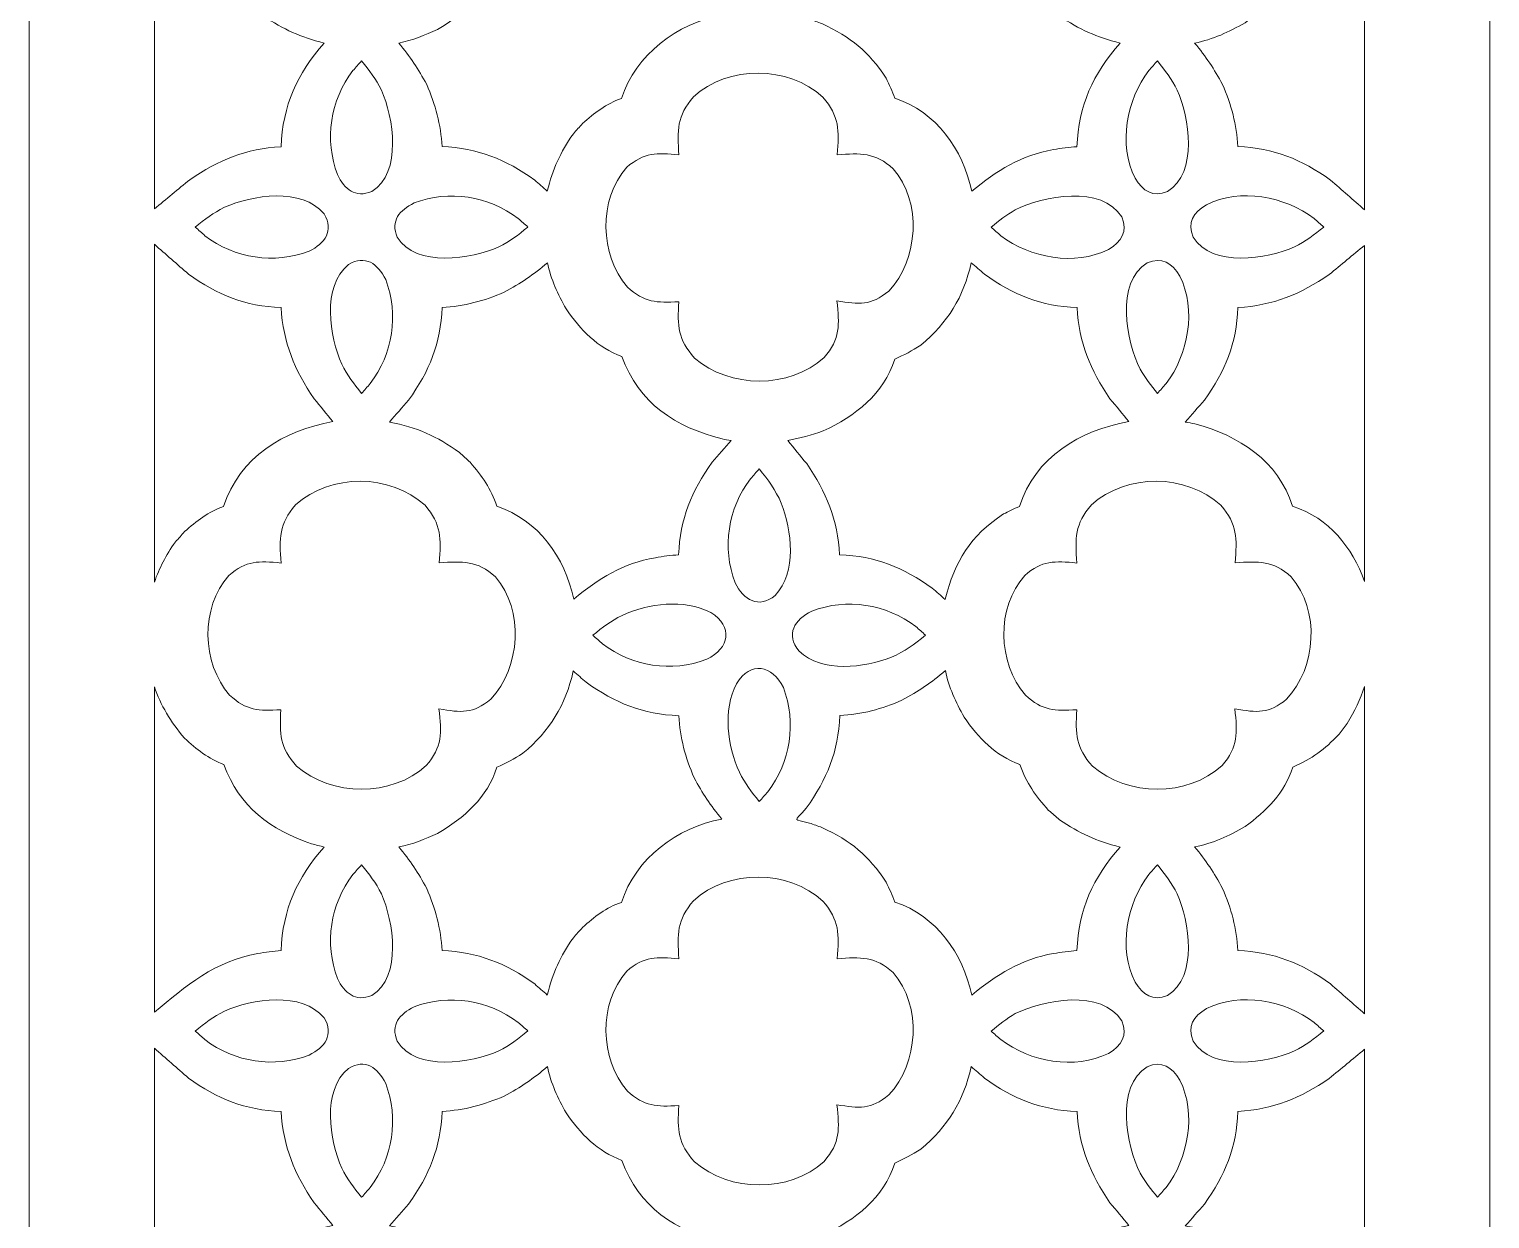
# Model space of a CAD drawing. Header units: centimetres. Extents: x -8.6 to 3.5, y -13.8 to 14.2.
# Drawn here: x -1.373 to 3.527, y -10.586 to -6.593 of the extents above; entities that cross this region are included whole.
import ezdxf

# ---------------------------------------------------------------- set-up
doc = ezdxf.new("R2010")
doc.units = ezdxf.units.CM
doc.header["$MEASUREMENT"] = 0
doc.layers.add('layer 1', color=7, linetype='Continuous')

msp = doc.modelspace()

# ---------------------------------------------------------------- linework, layer by layer
at = {"layer": 'layer 1', "color": 242, "lineweight": 9}
for points, knots in [([(-1.37264, 14.17327), (0.26061, 14.17327), (1.89387, 14.17327), (3.52711, 14.17327), (3.52711, 14.17327), (3.52711, 4.8404), (3.52711, -4.49248), (3.52711, -13.82534), (3.52711, -13.82534), (1.89387, -13.82534), (0.26061, -13.82534), (-1.37264, -13.82534), (-1.37264, -13.82534), (-1.37264, -4.49248), (-1.37264, 4.8404), (-1.37264, 14.17327)], [0, 0, 0, 0, 0.2, 0.2, 0.2, 0.2, 0.4, 0.4, 0.4, 0.4, 0.6, 0.6, 0.6, 0.6, 1, 1, 1, 1]), ([(0.36528, -7.1368), (0.35118, -7.12447), (0.3371, -7.11213), (0.32301, -7.09979), (0.32301, -7.09979), (0.22578, -7.02994), (0.13286, -6.99237), (0.01215, -6.98743), (0.01215, -6.98743), (0.00826, -6.91446), (-0.01011, -6.84582), (-0.0393, -6.779), (-0.0393, -6.779), (-0.06721, -6.7266), (-0.09512, -6.68554), (-0.13286, -6.63978), (-0.13286, -6.63978), (-0.08747, -6.63131), (-0.04498, -6.61331), (-0.00325, -6.59425), (-0.00325, -6.59425), (0.08538, -6.54318), (0.16486, -6.4736), (0.19613, -6.37235), (0.19613, -6.37235), (0.22783, -6.35811), (0.2538, -6.34414), (0.2832, -6.32555), (0.2832, -6.32555), (0.37438, -6.24957), (0.42625, -6.16506), (0.45247, -6.04919), (0.45247, -6.04919), (0.46684, -6.06178), (0.48122, -6.07437), (0.49559, -6.08696), (0.49559, -6.08696), (0.59276, -6.15676), (0.68579, -6.19444), (0.80647, -6.19933), (0.80647, -6.19933), (0.81041, -6.27263), (0.82863, -6.34075), (0.85792, -6.40774), (0.85792, -6.40774), (0.88563, -6.45981), (0.91332, -6.50073), (0.95083, -6.5462), (0.95083, -6.5462), (0.8009, -6.5734), (0.66161, -6.67909), (0.61402, -6.82609), (0.61402, -6.82609), (0.56412, -6.84209), (0.52218, -6.87589), (0.48353, -6.90994), (0.48353, -6.90994), (0.47328, -6.92148), (0.46303, -6.93302), (0.4528, -6.94454), (0.4528, -6.94454), (0.40829, -7.0078), (0.38419, -7.06193), (0.36528, -7.1368)], [0, 0, 0, 0, 0.0588235, 0.0588235, 0.0588235, 0.0588235, 0.1176471, 0.1176471, 0.1176471, 0.1176471, 0.1764706, 0.1764706, 0.1764706, 0.1764706, 0.2352941, 0.2352941, 0.2352941, 0.2352941, 0.2941176, 0.2941176, 0.2941176, 0.2941176, 0.3529412, 0.3529412, 0.3529412, 0.3529412, 0.4117647, 0.4117647, 0.4117647, 0.4117647, 0.4705882, 0.4705882, 0.4705882, 0.4705882, 0.5294118, 0.5294118, 0.5294118, 0.5294118, 0.5882353, 0.5882353, 0.5882353, 0.5882353, 0.6470588, 0.6470588, 0.6470588, 0.6470588, 0.7058824, 0.7058824, 0.7058824, 0.7058824, 0.7647059, 0.7647059, 0.7647059, 0.7647059, 0.8235294, 0.8235294, 0.8235294, 0.8235294, 0.8823529, 0.8823529, 0.8823529, 0.8823529, 1, 1, 1, 1]), ([(2.28661, -6.64008), (2.20788, -6.6201), (2.15036, -6.59476), (2.08353, -6.54845), (2.08353, -6.54845), (2.07143, -6.53794), (2.05933, -6.52743), (2.04723, -6.51692), (2.04723, -6.51692), (2.00314, -6.46842), (1.97259, -6.42555), (1.95058, -6.3633), (1.95058, -6.3633), (1.86877, -6.33346), (1.81156, -6.27365), (1.76333, -6.20379), (1.76333, -6.20379), (1.73636, -6.15518), (1.71137, -6.10319), (1.70131, -6.04799), (1.70131, -6.04799), (1.65279, -6.08802), (1.6105, -6.11786), (1.55495, -6.14743), (1.55495, -6.14743), (1.48794, -6.17671), (1.41984, -6.19494), (1.34652, -6.1989), (1.34652, -6.1989), (1.34163, -6.31959), (1.30396, -6.41257), (1.23415, -6.50976), (1.23415, -6.50976), (1.191, -6.55902), (1.18847, -6.54435), (1.24503, -6.55966), (1.24503, -6.55966), (1.25895, -6.56468), (1.27286, -6.5697), (1.28677, -6.57472), (1.28677, -6.57472), (1.38411, -6.61976), (1.44245, -6.6676), (1.50171, -6.75762), (1.50171, -6.75762), (1.51257, -6.78022), (1.52317, -6.8011), (1.53084, -6.82496), (1.53084, -6.82496), (1.67126, -6.87078), (1.75908, -6.99724), (1.78934, -7.13692), (1.78934, -7.13692), (1.87235, -7.06848), (1.95565, -7.01614), (2.06375, -6.99747), (2.06375, -6.99747), (2.08927, -6.99305), (2.11571, -6.98926), (2.14193, -6.98786), (2.14193, -6.98786), (2.14753, -6.84952), (2.19636, -6.74315), (2.28661, -6.64008)], [0, 0, 0, 0, 0.0588235, 0.0588235, 0.0588235, 0.0588235, 0.1176471, 0.1176471, 0.1176471, 0.1176471, 0.1764706, 0.1764706, 0.1764706, 0.1764706, 0.2352941, 0.2352941, 0.2352941, 0.2352941, 0.2941176, 0.2941176, 0.2941176, 0.2941176, 0.3529412, 0.3529412, 0.3529412, 0.3529412, 0.4117647, 0.4117647, 0.4117647, 0.4117647, 0.4705882, 0.4705882, 0.4705882, 0.4705882, 0.5294118, 0.5294118, 0.5294118, 0.5294118, 0.5882353, 0.5882353, 0.5882353, 0.5882353, 0.6470588, 0.6470588, 0.6470588, 0.6470588, 0.7058824, 0.7058824, 0.7058824, 0.7058824, 0.7647059, 0.7647059, 0.7647059, 0.7647059, 0.8235294, 0.8235294, 0.8235294, 0.8235294, 0.8823529, 0.8823529, 0.8823529, 0.8823529, 1, 1, 1, 1]), ([(-0.95267, -7.19644), (-0.91305, -7.16378), (-0.87344, -7.13112), (-0.83383, -7.09845), (-0.83383, -7.09845), (-0.73877, -7.03306), (-0.64403, -6.99401), (-0.52791, -6.98786), (-0.52791, -6.98786), (-0.5223, -6.84951), (-0.47346, -6.74316), (-0.38323, -6.64008), (-0.38323, -6.64008), (-0.46194, -6.6201), (-0.51945, -6.59477), (-0.5863, -6.54845), (-0.5863, -6.54845), (-0.59841, -6.53794), (-0.6105, -6.52743), (-0.62261, -6.51692), (-0.62261, -6.51692), (-0.66668, -6.46841), (-0.69722, -6.42556), (-0.71926, -6.3633), (-0.71926, -6.3633), (-0.77128, -6.34431), (-0.81155, -6.31163), (-0.85171, -6.27463), (-0.85171, -6.27463), (-0.89866, -6.22007), (-0.93176, -6.16274), (-0.95267, -6.10242), (-0.95267, -6.10242), (-0.95267, -6.46709), (-0.95267, -6.83177), (-0.95267, -7.19644)], [0, 0, 0, 0, 0.1, 0.1, 0.1, 0.1, 0.2, 0.2, 0.2, 0.2, 0.3, 0.3, 0.3, 0.3, 0.4, 0.4, 0.4, 0.4, 0.5, 0.5, 0.5, 0.5, 0.6, 0.6, 0.6, 0.6, 0.7, 0.7, 0.7, 0.7, 0.8, 0.8, 0.8, 0.8, 1, 1, 1, 1]), ([(3.10714, -6.10128), (3.10714, -6.46747), (3.10714, -6.83367), (3.10714, -7.19987), (3.10714, -7.19987), (3.06904, -7.16651), (3.03094, -7.13315), (2.99284, -7.09979), (2.99284, -7.09979), (2.89561, -7.02994), (2.8027, -6.99237), (2.68198, -6.98743), (2.68198, -6.98743), (2.67805, -6.91441), (2.65974, -6.84587), (2.63052, -6.779), (2.63052, -6.779), (2.60261, -6.7266), (2.57471, -6.68554), (2.53698, -6.63978), (2.53698, -6.63978), (2.598, -6.62839), (2.65285, -6.60215), (2.70612, -6.57148), (2.70612, -6.57148), (2.77682, -6.52041), (2.83946, -6.45817), (2.86596, -6.37235), (2.86596, -6.37235), (2.93172, -6.34277), (2.9721, -6.31368), (3.02143, -6.26136), (3.02143, -6.26136), (3.0304, -6.24947), (3.03937, -6.23759), (3.04834, -6.22572), (3.04834, -6.22572), (3.07374, -6.18408), (3.09316, -6.14293), (3.10714, -6.10128)], [0, 0, 0, 0, 0.0909091, 0.0909091, 0.0909091, 0.0909091, 0.1818182, 0.1818182, 0.1818182, 0.1818182, 0.2727273, 0.2727273, 0.2727273, 0.2727273, 0.3636364, 0.3636364, 0.3636364, 0.3636364, 0.4545455, 0.4545455, 0.4545455, 0.4545455, 0.5454545, 0.5454545, 0.5454545, 0.5454545, 0.6363636, 0.6363636, 0.6363636, 0.6363636, 0.7272727, 0.7272727, 0.7272727, 0.7272727, 0.8181818, 0.8181818, 0.8181818, 0.8181818, 1, 1, 1, 1]), ([(-0.25796, -6.69971), (-0.2675, -6.7106), (-0.27701, -6.72147), (-0.28654, -6.73236), (-0.28654, -6.73236), (-0.36284, -6.83186), (-0.38296, -6.96438), (-0.33862, -7.08162), (-0.33862, -7.08162), (-0.31443, -7.13021), (-0.27907, -7.16116), (-0.22356, -7.138), (-0.22356, -7.138), (-0.12055, -7.07505), (-0.15082, -6.88835), (-0.19101, -6.79752), (-0.19101, -6.79752), (-0.21035, -6.75918), (-0.23107, -6.73232), (-0.25796, -6.69971)], [0, 0, 0, 0, 0.1666667, 0.1666667, 0.1666667, 0.1666667, 0.3333333, 0.3333333, 0.3333333, 0.3333333, 0.5, 0.5, 0.5, 0.5, 0.6666667, 0.6666667, 0.6666667, 0.6666667, 1, 1, 1, 1]), ([(2.41186, -6.69971), (2.40234, -6.7106), (2.39281, -6.72147), (2.38328, -6.73236), (2.38328, -6.73236), (2.30849, -6.82997), (2.28076, -6.9803), (2.337, -7.09324), (2.337, -7.09324), (2.36329, -7.1371), (2.39681, -7.15864), (2.44628, -7.138), (2.44628, -7.138), (2.54918, -7.07511), (2.51927, -6.88893), (2.47882, -6.79752), (2.47882, -6.79752), (2.46027, -6.76075), (2.43791, -6.7313), (2.41186, -6.69971)], [0, 0, 0, 0, 0.1666667, 0.1666667, 0.1666667, 0.1666667, 0.3333333, 0.3333333, 0.3333333, 0.3333333, 0.5, 0.5, 0.5, 0.5, 0.6666667, 0.6666667, 0.6666667, 0.6666667, 1, 1, 1, 1]), ([(1.33772, -7.01487), (1.34468, -6.93278), (1.34535, -6.88583), (1.29017, -6.82166), (1.29017, -6.82166), (1.17336, -6.7148), (0.97305, -6.71373), (0.85576, -6.82034), (0.85576, -6.82034), (0.80002, -6.88482), (0.80067, -6.93267), (0.80717, -7.01533), (0.80717, -7.01533), (0.73258, -7.00838), (0.68989, -7.00599), (0.63199, -7.057), (0.63199, -7.057), (0.53558, -7.16552), (0.54095, -7.35042), (0.63444, -7.45903), (0.63444, -7.45903), (0.69103, -7.51117), (0.73162, -7.51211), (0.8066, -7.50797), (0.8066, -7.50797), (0.80186, -7.58944), (0.80312, -7.63521), (0.85941, -7.69714), (0.85941, -7.69714), (0.9773, -7.79949), (1.17759, -7.80134), (1.29401, -7.69555), (1.29401, -7.69555), (1.34881, -7.6319), (1.34564, -7.58603), (1.33686, -7.50498), (1.33686, -7.50498), (1.41168, -7.51728), (1.45076, -7.52227), (1.51068, -7.47234), (1.51068, -7.47234), (1.61099, -7.36588), (1.62291, -7.1739), (1.52602, -7.06167), (1.52602, -7.06167), (1.4651, -7.00698), (1.41688, -7.00896), (1.33772, -7.01487)], [0, 0, 0, 0, 0.0769231, 0.0769231, 0.0769231, 0.0769231, 0.1538462, 0.1538462, 0.1538462, 0.1538462, 0.2307692, 0.2307692, 0.2307692, 0.2307692, 0.3076923, 0.3076923, 0.3076923, 0.3076923, 0.3846154, 0.3846154, 0.3846154, 0.3846154, 0.4615385, 0.4615385, 0.4615385, 0.4615385, 0.5384615, 0.5384615, 0.5384615, 0.5384615, 0.6153846, 0.6153846, 0.6153846, 0.6153846, 0.6923077, 0.6923077, 0.6923077, 0.6923077, 0.7692308, 0.7692308, 0.7692308, 0.7692308, 0.8461538, 0.8461538, 0.8461538, 0.8461538, 1, 1, 1, 1]), ([(-0.81563, -7.25797), (-0.80474, -7.2675), (-0.79386, -7.27702), (-0.78298, -7.28656), (-0.78298, -7.28656), (-0.68345, -7.36283), (-0.55094, -7.383), (-0.43371, -7.33864), (-0.43371, -7.33864), (-0.38093, -7.31234), (-0.34896, -7.27006), (-0.38357, -7.21336), (-0.38357, -7.21336), (-0.45713, -7.12366), (-0.62556, -7.15018), (-0.71783, -7.19102), (-0.71783, -7.19102), (-0.75615, -7.21034), (-0.78301, -7.23108), (-0.81563, -7.25797)], [0, 0, 0, 0, 0.1666667, 0.1666667, 0.1666667, 0.1666667, 0.3333333, 0.3333333, 0.3333333, 0.3333333, 0.5, 0.5, 0.5, 0.5, 0.6666667, 0.6666667, 0.6666667, 0.6666667, 1, 1, 1, 1]), ([(0.30029, -7.25738), (0.28941, -7.24784), (0.27854, -7.23833), (0.26765, -7.22879), (0.26765, -7.22879), (0.16813, -7.15251), (0.03564, -7.13236), (-0.08161, -7.17671), (-0.08161, -7.17671), (-0.13018, -7.20088), (-0.16117, -7.23629), (-0.13798, -7.29178), (-0.13798, -7.29178), (-0.07507, -7.3948), (0.11167, -7.3645), (0.2025, -7.32433), (0.2025, -7.32433), (0.24082, -7.30499), (0.26769, -7.28428), (0.30029, -7.25738)], [0, 0, 0, 0, 0.1666667, 0.1666667, 0.1666667, 0.1666667, 0.3333333, 0.3333333, 0.3333333, 0.3333333, 0.5, 0.5, 0.5, 0.5, 0.6666667, 0.6666667, 0.6666667, 0.6666667, 1, 1, 1, 1]), ([(1.8542, -7.25797), (1.86508, -7.2675), (1.87596, -7.27702), (1.88686, -7.28656), (1.88686, -7.28656), (1.98446, -7.36134), (2.1348, -7.38909), (2.24775, -7.33284), (2.24775, -7.33284), (2.29161, -7.30657), (2.31311, -7.27298), (2.29249, -7.22357), (2.29249, -7.22357), (2.2265, -7.11552), (2.02758, -7.15291), (1.93539, -7.1994), (1.93539, -7.1994), (1.90542, -7.21654), (1.88064, -7.23617), (1.8542, -7.25797)], [0, 0, 0, 0, 0.1666667, 0.1666667, 0.1666667, 0.1666667, 0.3333333, 0.3333333, 0.3333333, 0.3333333, 0.5, 0.5, 0.5, 0.5, 0.6666667, 0.6666667, 0.6666667, 0.6666667, 1, 1, 1, 1]), ([(2.97012, -7.25738), (2.95924, -7.24784), (2.94836, -7.23833), (2.93748, -7.22879), (2.93748, -7.22879), (2.83989, -7.15398), (2.68951, -7.12627), (2.57659, -7.18251), (2.57659, -7.18251), (2.53274, -7.20879), (2.5112, -7.24233), (2.53184, -7.29178), (2.53184, -7.29178), (2.59471, -7.3947), (2.78091, -7.36476), (2.87233, -7.32433), (2.87233, -7.32433), (2.90908, -7.30579), (2.93854, -7.28343), (2.97012, -7.25738)], [0, 0, 0, 0, 0.1666667, 0.1666667, 0.1666667, 0.1666667, 0.3333333, 0.3333333, 0.3333333, 0.3333333, 0.5, 0.5, 0.5, 0.5, 0.6666667, 0.6666667, 0.6666667, 0.6666667, 1, 1, 1, 1]), ([(-0.95267, -8.44926), (-0.95267, -8.07132), (-0.95267, -7.69339), (-0.95267, -7.31544), (-0.95267, -7.31544), (-0.91455, -7.34882), (-0.87645, -7.38219), (-0.83833, -7.41555), (-0.83833, -7.41555), (-0.74116, -7.48535), (-0.64815, -7.52303), (-0.52747, -7.52792), (-0.52747, -7.52792), (-0.52119, -7.64458), (-0.4822, -7.73889), (-0.41688, -7.83384), (-0.41688, -7.83384), (-0.39582, -7.85938), (-0.37476, -7.88492), (-0.35369, -7.91046), (-0.35369, -7.91046), (-0.51844, -7.94037), (-0.6668, -8.02878), (-0.72089, -8.19587), (-0.72089, -8.19587), (-0.77079, -8.21187), (-0.81273, -8.24567), (-0.85139, -8.27972), (-0.85139, -8.27972), (-0.86164, -8.29126), (-0.87188, -8.30279), (-0.88213, -8.31432), (-0.88213, -8.31432), (-0.9145, -8.36033), (-0.93603, -8.40147), (-0.95267, -8.44926)], [0, 0, 0, 0, 0.1, 0.1, 0.1, 0.1, 0.2, 0.2, 0.2, 0.2, 0.3, 0.3, 0.3, 0.3, 0.4, 0.4, 0.4, 0.4, 0.5, 0.5, 0.5, 0.5, 0.6, 0.6, 0.6, 0.6, 0.7, 0.7, 0.7, 0.7, 0.8, 0.8, 0.8, 0.8, 1, 1, 1, 1]), ([(-0.25737, -7.81563), (-0.24785, -7.80475), (-0.23831, -7.79387), (-0.22878, -7.78298), (-0.22878, -7.78298), (-0.1525, -7.68346), (-0.13235, -7.55097), (-0.1767, -7.43373), (-0.1767, -7.43373), (-0.20297, -7.38094), (-0.24528, -7.34899), (-0.30198, -7.38358), (-0.30198, -7.38358), (-0.39168, -7.45714), (-0.36516, -7.62557), (-0.32431, -7.71783), (-0.32431, -7.71783), (-0.30498, -7.75615), (-0.28426, -7.78302), (-0.25737, -7.81563)], [0, 0, 0, 0, 0.1666667, 0.1666667, 0.1666667, 0.1666667, 0.3333333, 0.3333333, 0.3333333, 0.3333333, 0.5, 0.5, 0.5, 0.5, 0.6666667, 0.6666667, 0.6666667, 0.6666667, 1, 1, 1, 1]), ([(3.10714, -7.31889), (3.06755, -7.35156), (3.02794, -7.38421), (2.98834, -7.41688), (2.98834, -7.41688), (2.89335, -7.48223), (2.79912, -7.52118), (2.68241, -7.52748), (2.68241, -7.52748), (2.67752, -7.64819), (2.63986, -7.74117), (2.57004, -7.83835), (2.57004, -7.83835), (2.54856, -7.86288), (2.52708, -7.8874), (2.5056, -7.91193), (2.5056, -7.91193), (2.51628, -7.91394), (2.52695, -7.91596), (2.53762, -7.91799), (2.53762, -7.91799), (2.68572, -7.95807), (2.8165, -8.04134), (2.86574, -8.19473), (2.86574, -8.19473), (2.98982, -8.23522), (3.06436, -8.33162), (3.10714, -8.44747), (3.10714, -8.44747), (3.10714, -8.07128), (3.10714, -7.69508), (3.10714, -7.31889)], [0, 0, 0, 0, 0.1111111, 0.1111111, 0.1111111, 0.1111111, 0.2222222, 0.2222222, 0.2222222, 0.2222222, 0.3333333, 0.3333333, 0.3333333, 0.3333333, 0.4444444, 0.4444444, 0.4444444, 0.4444444, 0.5555556, 0.5555556, 0.5555556, 0.5555556, 0.6666667, 0.6666667, 0.6666667, 0.6666667, 0.7777778, 0.7777778, 0.7777778, 0.7777778, 1, 1, 1, 1]), ([(-0.16422, -7.91193), (-0.14275, -7.8874), (-0.12126, -7.86288), (-0.09979, -7.83835), (-0.09979, -7.83835), (-0.02997, -7.74117), (0.00768, -7.64818), (0.01258, -7.52748), (0.01258, -7.52748), (0.08591, -7.52352), (0.15402, -7.50531), (0.22101, -7.47602), (0.22101, -7.47602), (0.2762, -7.44665), (0.31833, -7.41704), (0.36653, -7.37728), (0.36653, -7.37728), (0.37643, -7.43205), (0.40167, -7.48417), (0.42842, -7.53238), (0.42842, -7.53238), (0.47665, -7.60225), (0.53385, -7.66202), (0.61567, -7.69189), (0.61567, -7.69189), (0.67123, -7.84899), (0.79679, -7.92935), (0.95195, -7.96874), (0.95195, -7.96874), (0.96201, -7.97049), (0.97205, -7.97225), (0.98209, -7.97401), (0.98209, -7.97401), (0.96086, -7.99827), (0.93962, -8.02253), (0.91838, -8.04679), (0.91838, -8.04679), (0.8486, -8.14391), (0.81093, -8.23692), (0.80603, -8.35764), (0.80603, -8.35764), (0.77981, -8.35904), (0.75334, -8.36287), (0.72785, -8.36724), (0.72785, -8.36724), (0.6204, -8.38565), (0.53677, -8.438), (0.45428, -8.50602), (0.45428, -8.50602), (0.4241, -8.36667), (0.33588, -8.24041), (0.19592, -8.19473), (0.19592, -8.19473), (0.17718, -8.13636), (0.14575, -8.09292), (0.10628, -8.04699), (0.10628, -8.04699), (0.09437, -8.03612), (0.08247, -8.02522), (0.07057, -8.01435), (0.07057, -8.01435), (-0.00446, -7.95963), (-0.07293, -7.92918), (-0.16422, -7.91193)], [0, 0, 0, 0, 0.0588235, 0.0588235, 0.0588235, 0.0588235, 0.1176471, 0.1176471, 0.1176471, 0.1176471, 0.1764706, 0.1764706, 0.1764706, 0.1764706, 0.2352941, 0.2352941, 0.2352941, 0.2352941, 0.2941176, 0.2941176, 0.2941176, 0.2941176, 0.3529412, 0.3529412, 0.3529412, 0.3529412, 0.4117647, 0.4117647, 0.4117647, 0.4117647, 0.4705882, 0.4705882, 0.4705882, 0.4705882, 0.5294118, 0.5294118, 0.5294118, 0.5294118, 0.5882353, 0.5882353, 0.5882353, 0.5882353, 0.6470588, 0.6470588, 0.6470588, 0.6470588, 0.7058824, 0.7058824, 0.7058824, 0.7058824, 0.7647059, 0.7647059, 0.7647059, 0.7647059, 0.8235294, 0.8235294, 0.8235294, 0.8235294, 0.8823529, 0.8823529, 0.8823529, 0.8823529, 1, 1, 1, 1]), ([(1.78754, -7.37707), (1.80219, -7.3899), (1.81684, -7.40273), (1.83149, -7.41555), (1.83149, -7.41555), (1.92865, -7.48535), (2.02167, -7.52303), (2.14237, -7.52792), (2.14237, -7.52792), (2.14863, -7.64458), (2.18762, -7.73888), (2.25295, -7.83384), (2.25295, -7.83384), (2.27401, -7.85938), (2.29508, -7.88492), (2.31614, -7.91046), (2.31614, -7.91046), (2.15141, -7.94037), (2.00299, -8.02879), (1.94893, -8.19587), (1.94893, -8.19587), (1.93052, -8.20176), (1.91283, -8.21211), (1.89542, -8.22057), (1.89542, -8.22057), (1.78401, -8.29522), (1.73255, -8.37839), (1.70011, -8.50693), (1.70011, -8.50693), (1.70009, -8.50705), (1.70006, -8.50719), (1.70004, -8.5073), (1.70004, -8.5073), (1.68568, -8.49472), (1.67131, -8.48214), (1.65694, -8.46957), (1.65694, -8.46957), (1.55972, -8.39972), (1.4668, -8.36214), (1.34609, -8.35721), (1.34609, -8.35721), (1.33992, -8.24134), (1.30061, -8.14595), (1.23549, -8.05128), (1.23549, -8.05128), (1.21425, -8.02553), (1.19302, -7.99978), (1.17178, -7.97403), (1.17178, -7.97403), (1.21372, -7.9662), (1.25081, -7.9557), (1.29102, -7.94142), (1.29102, -7.94142), (1.39737, -7.89282), (1.49505, -7.8175), (1.53105, -7.70095), (1.53105, -7.70095), (1.56275, -7.68668), (1.58871, -7.67273), (1.61812, -7.65414), (1.61812, -7.65414), (1.70964, -7.57786), (1.76124, -7.49332), (1.78754, -7.37707)], [0, 0, 0, 0, 0.0588235, 0.0588235, 0.0588235, 0.0588235, 0.1176471, 0.1176471, 0.1176471, 0.1176471, 0.1764706, 0.1764706, 0.1764706, 0.1764706, 0.2352941, 0.2352941, 0.2352941, 0.2352941, 0.2941176, 0.2941176, 0.2941176, 0.2941176, 0.3529412, 0.3529412, 0.3529412, 0.3529412, 0.4117647, 0.4117647, 0.4117647, 0.4117647, 0.4705882, 0.4705882, 0.4705882, 0.4705882, 0.5294118, 0.5294118, 0.5294118, 0.5294118, 0.5882353, 0.5882353, 0.5882353, 0.5882353, 0.6470588, 0.6470588, 0.6470588, 0.6470588, 0.7058824, 0.7058824, 0.7058824, 0.7058824, 0.7647059, 0.7647059, 0.7647059, 0.7647059, 0.8235294, 0.8235294, 0.8235294, 0.8235294, 0.8823529, 0.8823529, 0.8823529, 0.8823529, 1, 1, 1, 1]), ([(2.41246, -7.81563), (2.42199, -7.80475), (2.43151, -7.79387), (2.44105, -7.78298), (2.44105, -7.78298), (2.51585, -7.6854), (2.54357, -7.53501), (2.48733, -7.4221), (2.48733, -7.4221), (2.46109, -7.37826), (2.42745, -7.3567), (2.37806, -7.37735), (2.37806, -7.37735), (2.27, -7.44328), (2.30744, -7.64229), (2.35389, -7.73445), (2.35389, -7.73445), (2.37103, -7.76441), (2.39064, -7.78918), (2.41246, -7.81563)], [0, 0, 0, 0, 0.1666667, 0.1666667, 0.1666667, 0.1666667, 0.3333333, 0.3333333, 0.3333333, 0.3333333, 0.5, 0.5, 0.5, 0.5, 0.6666667, 0.6666667, 0.6666667, 0.6666667, 1, 1, 1, 1]), ([(0.0028, -8.38465), (0.00976, -8.30255), (0.01042, -8.25561), (-0.04475, -8.19144), (-0.04475, -8.19144), (-0.16156, -8.08458), (-0.36186, -8.08351), (-0.47915, -8.19011), (-0.47915, -8.19011), (-0.5349, -8.2546), (-0.53424, -8.30243), (-0.52775, -8.38511), (-0.52775, -8.38511), (-0.60233, -8.37815), (-0.64501, -8.37577), (-0.70292, -8.42678), (-0.70292, -8.42678), (-0.79935, -8.53533), (-0.79396, -8.72017), (-0.70047, -8.82881), (-0.70047, -8.82881), (-0.64389, -8.88095), (-0.60328, -8.88189), (-0.52832, -8.87775), (-0.52832, -8.87775), (-0.53305, -8.95923), (-0.53179, -9.00498), (-0.47552, -9.06691), (-0.47552, -9.06691), (-0.35762, -9.16928), (-0.15732, -9.17111), (-0.0409, -9.06532), (-0.0409, -9.06532), (0.01389, -9.00168), (0.01071, -8.95581), (0.00194, -8.87476), (0.00194, -8.87476), (0.07676, -8.88706), (0.11583, -8.89205), (0.17576, -8.84211), (0.17576, -8.84211), (0.27609, -8.73566), (0.28799, -8.5437), (0.19111, -8.43145), (0.19111, -8.43145), (0.13017, -8.37675), (0.08196, -8.37874), (0.0028, -8.38465)], [0, 0, 0, 0, 0.0769231, 0.0769231, 0.0769231, 0.0769231, 0.1538462, 0.1538462, 0.1538462, 0.1538462, 0.2307692, 0.2307692, 0.2307692, 0.2307692, 0.3076923, 0.3076923, 0.3076923, 0.3076923, 0.3846154, 0.3846154, 0.3846154, 0.3846154, 0.4615385, 0.4615385, 0.4615385, 0.4615385, 0.5384615, 0.5384615, 0.5384615, 0.5384615, 0.6153846, 0.6153846, 0.6153846, 0.6153846, 0.6923077, 0.6923077, 0.6923077, 0.6923077, 0.7692308, 0.7692308, 0.7692308, 0.7692308, 0.8461538, 0.8461538, 0.8461538, 0.8461538, 1, 1, 1, 1]), ([(1.07597, -8.06949), (1.06645, -8.08037), (1.05692, -8.09125), (1.04739, -8.10213), (1.04739, -8.10213), (0.97115, -8.20158), (0.95077, -8.33359), (0.99531, -8.45139), (0.99531, -8.45139), (1.02384, -8.50868), (1.07342, -8.54016), (1.12984, -8.49396), (1.12984, -8.49396), (1.20351, -8.41655), (1.18524, -8.27449), (1.1504, -8.18418), (1.1504, -8.18418), (1.13036, -8.1389), (1.10754, -8.10777), (1.07597, -8.06949)], [0, 0, 0, 0, 0.1666667, 0.1666667, 0.1666667, 0.1666667, 0.3333333, 0.3333333, 0.3333333, 0.3333333, 0.5, 0.5, 0.5, 0.5, 0.6666667, 0.6666667, 0.6666667, 0.6666667, 1, 1, 1, 1]), ([(2.67264, -8.38465), (2.67959, -8.30255), (2.68025, -8.25561), (2.62508, -8.19144), (2.62508, -8.19144), (2.50827, -8.08458), (2.30796, -8.08351), (2.19067, -8.19011), (2.19067, -8.19011), (2.13492, -8.25458), (2.13558, -8.30245), (2.14208, -8.38511), (2.14208, -8.38511), (2.06749, -8.37815), (2.0248, -8.37577), (1.9669, -8.42678), (1.9669, -8.42678), (1.87049, -8.5353), (1.87586, -8.7202), (1.96935, -8.82881), (1.96935, -8.82881), (2.02595, -8.88095), (2.06654, -8.88189), (2.14151, -8.87775), (2.14151, -8.87775), (2.13678, -8.95922), (2.13804, -9.00499), (2.19432, -9.06691), (2.19432, -9.06691), (2.3122, -9.16928), (2.51251, -9.17111), (2.62892, -9.06532), (2.62892, -9.06532), (2.68371, -9.00168), (2.68055, -8.95582), (2.67178, -8.87476), (2.67178, -8.87476), (2.74659, -8.88706), (2.78566, -8.89205), (2.8456, -8.84211), (2.8456, -8.84211), (2.94591, -8.73567), (2.95783, -8.54368), (2.86094, -8.43145), (2.86094, -8.43145), (2.8, -8.37675), (2.75178, -8.37874), (2.67264, -8.38465)], [0, 0, 0, 0, 0.0769231, 0.0769231, 0.0769231, 0.0769231, 0.1538462, 0.1538462, 0.1538462, 0.1538462, 0.2307692, 0.2307692, 0.2307692, 0.2307692, 0.3076923, 0.3076923, 0.3076923, 0.3076923, 0.3846154, 0.3846154, 0.3846154, 0.3846154, 0.4615385, 0.4615385, 0.4615385, 0.4615385, 0.5384615, 0.5384615, 0.5384615, 0.5384615, 0.6153846, 0.6153846, 0.6153846, 0.6153846, 0.6923077, 0.6923077, 0.6923077, 0.6923077, 0.7692308, 0.7692308, 0.7692308, 0.7692308, 0.8461538, 0.8461538, 0.8461538, 0.8461538, 1, 1, 1, 1]), ([(0.5183, -8.62775), (0.52919, -8.63727), (0.54008, -8.6468), (0.55096, -8.65633), (0.55096, -8.65633), (0.65041, -8.73256), (0.78241, -8.75298), (0.90023, -8.70842), (0.90023, -8.70842), (0.97651, -8.67039), (0.99056, -8.59943), (0.91359, -8.55143), (0.91359, -8.55143), (0.82262, -8.5048), (0.70641, -8.52082), (0.61611, -8.5608), (0.61611, -8.5608), (0.57844, -8.5798), (0.55101, -8.60078), (0.5183, -8.62775)], [0, 0, 0, 0, 0.1666667, 0.1666667, 0.1666667, 0.1666667, 0.3333333, 0.3333333, 0.3333333, 0.3333333, 0.5, 0.5, 0.5, 0.5, 0.6666667, 0.6666667, 0.6666667, 0.6666667, 1, 1, 1, 1]), ([(1.63422, -8.62715), (1.62334, -8.61762), (1.61247, -8.6081), (1.60159, -8.59856), (1.60159, -8.59856), (1.50212, -8.52233), (1.37013, -8.50192), (1.25233, -8.54649), (1.25233, -8.54649), (1.19506, -8.57498), (1.16354, -8.62463), (1.20977, -8.68102), (1.20977, -8.68102), (1.28712, -8.75469), (1.42926, -8.7364), (1.51955, -8.70157), (1.51955, -8.70157), (1.56481, -8.68154), (1.59594, -8.65873), (1.63422, -8.62715)], [0, 0, 0, 0, 0.1666667, 0.1666667, 0.1666667, 0.1666667, 0.3333333, 0.3333333, 0.3333333, 0.3333333, 0.5, 0.5, 0.5, 0.5, 0.6666667, 0.6666667, 0.6666667, 0.6666667, 1, 1, 1, 1]), ([(1.07656, -9.1854), (1.0861, -9.17453), (1.09562, -9.16364), (1.10516, -9.15276), (1.10516, -9.15276), (1.18139, -9.0533), (1.2018, -8.92132), (1.15723, -8.8035), (1.15723, -8.8035), (1.11922, -8.72721), (1.04825, -8.71317), (1.00026, -8.79013), (1.00026, -8.79013), (0.95362, -8.8811), (0.96964, -8.9973), (1.00963, -9.08761), (1.00963, -9.08761), (1.02862, -9.12528), (1.04959, -9.15271), (1.07656, -9.1854)], [0, 0, 0, 0, 0.1666667, 0.1666667, 0.1666667, 0.1666667, 0.3333333, 0.3333333, 0.3333333, 0.3333333, 0.5, 0.5, 0.5, 0.5, 0.6666667, 0.6666667, 0.6666667, 0.6666667, 1, 1, 1, 1]), ([(0.36528, -9.83517), (0.35118, -9.82283), (0.3371, -9.81049), (0.32301, -9.79816), (0.32301, -9.79816), (0.22578, -9.72831), (0.13286, -9.69075), (0.01215, -9.6858), (0.01215, -9.6858), (0.00826, -9.61282), (-0.01011, -9.54418), (-0.0393, -9.47738), (-0.0393, -9.47738), (-0.06721, -9.42496), (-0.09512, -9.38391), (-0.13286, -9.33816), (-0.13286, -9.33816), (-0.08747, -9.32967), (-0.04498, -9.31168), (-0.00325, -9.29262), (-0.00325, -9.29262), (0.08538, -9.24155), (0.16486, -9.17197), (0.19613, -9.07072), (0.19613, -9.07072), (0.22783, -9.05646), (0.2538, -9.0425), (0.2832, -9.02392), (0.2832, -9.02392), (0.37438, -8.94793), (0.42625, -8.86344), (0.45247, -8.74756), (0.45247, -8.74756), (0.46684, -8.76015), (0.48122, -8.77274), (0.49559, -8.78533), (0.49559, -8.78533), (0.59276, -8.85513), (0.68579, -8.89281), (0.80647, -8.8977), (0.80647, -8.8977), (0.81041, -8.971), (0.82863, -9.03912), (0.85792, -9.1061), (0.85792, -9.1061), (0.88563, -9.15818), (0.91332, -9.1991), (0.95083, -9.24457), (0.95083, -9.24457), (0.8009, -9.27176), (0.66161, -9.37745), (0.61402, -9.52445), (0.61402, -9.52445), (0.56412, -9.54046), (0.52218, -9.57427), (0.48353, -9.60832), (0.48353, -9.60832), (0.47328, -9.61984), (0.46303, -9.63138), (0.4528, -9.64292), (0.4528, -9.64292), (0.40829, -9.70616), (0.38419, -9.76029), (0.36528, -9.83517)], [0, 0, 0, 0, 0.0588235, 0.0588235, 0.0588235, 0.0588235, 0.1176471, 0.1176471, 0.1176471, 0.1176471, 0.1764706, 0.1764706, 0.1764706, 0.1764706, 0.2352941, 0.2352941, 0.2352941, 0.2352941, 0.2941176, 0.2941176, 0.2941176, 0.2941176, 0.3529412, 0.3529412, 0.3529412, 0.3529412, 0.4117647, 0.4117647, 0.4117647, 0.4117647, 0.4705882, 0.4705882, 0.4705882, 0.4705882, 0.5294118, 0.5294118, 0.5294118, 0.5294118, 0.5882353, 0.5882353, 0.5882353, 0.5882353, 0.6470588, 0.6470588, 0.6470588, 0.6470588, 0.7058824, 0.7058824, 0.7058824, 0.7058824, 0.7647059, 0.7647059, 0.7647059, 0.7647059, 0.8235294, 0.8235294, 0.8235294, 0.8235294, 0.8823529, 0.8823529, 0.8823529, 0.8823529, 1, 1, 1, 1]), ([(2.28661, -9.33845), (2.20788, -9.31847), (2.15036, -9.29312), (2.08353, -9.2468), (2.08353, -9.2468), (2.07143, -9.2363), (2.05933, -9.2258), (2.04723, -9.21529), (2.04723, -9.21529), (2.00314, -9.16679), (1.97259, -9.12392), (1.95058, -9.06166), (1.95058, -9.06166), (1.86877, -9.03183), (1.81156, -8.97201), (1.76333, -8.90216), (1.76333, -8.90216), (1.73636, -8.85355), (1.71137, -8.80156), (1.70131, -8.74635), (1.70131, -8.74635), (1.65279, -8.78638), (1.6105, -8.81624), (1.55495, -8.84581), (1.55495, -8.84581), (1.48794, -8.87509), (1.41984, -8.8933), (1.34652, -8.89726), (1.34652, -8.89726), (1.34163, -9.01795), (1.30396, -9.11095), (1.23415, -9.20813), (1.23415, -9.20813), (1.191, -9.25739), (1.18847, -9.24272), (1.24503, -9.25802), (1.24503, -9.25802), (1.25895, -9.26305), (1.27286, -9.26806), (1.28677, -9.27308), (1.28677, -9.27308), (1.38411, -9.31813), (1.44245, -9.36596), (1.50171, -9.45598), (1.50171, -9.45598), (1.51257, -9.47859), (1.52317, -9.49946), (1.53084, -9.52332), (1.53084, -9.52332), (1.67126, -9.56916), (1.75908, -9.69561), (1.78934, -9.8353), (1.78934, -9.8353), (1.87235, -9.76684), (1.95565, -9.71451), (2.06375, -9.69583), (2.06375, -9.69583), (2.08927, -9.69142), (2.11571, -9.68761), (2.14193, -9.68623), (2.14193, -9.68623), (2.14753, -9.54789), (2.19636, -9.44152), (2.28661, -9.33845)], [0, 0, 0, 0, 0.0588235, 0.0588235, 0.0588235, 0.0588235, 0.1176471, 0.1176471, 0.1176471, 0.1176471, 0.1764706, 0.1764706, 0.1764706, 0.1764706, 0.2352941, 0.2352941, 0.2352941, 0.2352941, 0.2941176, 0.2941176, 0.2941176, 0.2941176, 0.3529412, 0.3529412, 0.3529412, 0.3529412, 0.4117647, 0.4117647, 0.4117647, 0.4117647, 0.4705882, 0.4705882, 0.4705882, 0.4705882, 0.5294118, 0.5294118, 0.5294118, 0.5294118, 0.5882353, 0.5882353, 0.5882353, 0.5882353, 0.6470588, 0.6470588, 0.6470588, 0.6470588, 0.7058824, 0.7058824, 0.7058824, 0.7058824, 0.7647059, 0.7647059, 0.7647059, 0.7647059, 0.8235294, 0.8235294, 0.8235294, 0.8235294, 0.8823529, 0.8823529, 0.8823529, 0.8823529, 1, 1, 1, 1]), ([(-0.95267, -9.89328), (-0.95267, -9.52912), (-0.95267, -9.16494), (-0.95267, -8.80078), (-0.95267, -8.80078), (-0.93176, -8.86111), (-0.89866, -8.91844), (-0.85171, -8.97301), (-0.85171, -8.97301), (-0.81155, -9.01001), (-0.77128, -9.04267), (-0.71926, -9.06166), (-0.71926, -9.06166), (-0.66905, -9.20353), (-0.56301, -9.28084), (-0.42516, -9.3278), (-0.42516, -9.3278), (-0.41118, -9.33135), (-0.3972, -9.3349), (-0.38323, -9.33845), (-0.38323, -9.33845), (-0.47346, -9.44153), (-0.5223, -9.54788), (-0.52791, -9.68623), (-0.52791, -9.68623), (-0.55412, -9.68761), (-0.58058, -9.69142), (-0.60608, -9.69583), (-0.60608, -9.69583), (-0.74674, -9.72016), (-0.84884, -9.80455), (-0.95267, -9.89328)], [0, 0, 0, 0, 0.1111111, 0.1111111, 0.1111111, 0.1111111, 0.2222222, 0.2222222, 0.2222222, 0.2222222, 0.3333333, 0.3333333, 0.3333333, 0.3333333, 0.4444444, 0.4444444, 0.4444444, 0.4444444, 0.5555556, 0.5555556, 0.5555556, 0.5555556, 0.6666667, 0.6666667, 0.6666667, 0.6666667, 0.7777778, 0.7777778, 0.7777778, 0.7777778, 1, 1, 1, 1]), ([(3.10714, -8.79964), (3.10714, -9.16583), (3.10714, -9.53204), (3.10714, -9.89824), (3.10714, -9.89824), (3.06904, -9.86488), (3.03094, -9.83152), (2.99284, -9.79816), (2.99284, -9.79816), (2.89561, -9.72831), (2.8027, -9.69075), (2.68198, -9.6858), (2.68198, -9.6858), (2.67805, -9.61279), (2.65974, -9.54422), (2.63052, -9.47738), (2.63052, -9.47738), (2.60261, -9.42496), (2.57471, -9.38391), (2.53698, -9.33816), (2.53698, -9.33816), (2.598, -9.32674), (2.65285, -9.30053), (2.70612, -9.26984), (2.70612, -9.26984), (2.77682, -9.21878), (2.83946, -9.15653), (2.86596, -9.07072), (2.86596, -9.07072), (2.93172, -9.04115), (2.9721, -9.01205), (3.02143, -8.95971), (3.02143, -8.95971), (3.0304, -8.94784), (3.03937, -8.93596), (3.04834, -8.92407), (3.04834, -8.92407), (3.07374, -8.88245), (3.09316, -8.8413), (3.10714, -8.79964)], [0, 0, 0, 0, 0.0909091, 0.0909091, 0.0909091, 0.0909091, 0.1818182, 0.1818182, 0.1818182, 0.1818182, 0.2727273, 0.2727273, 0.2727273, 0.2727273, 0.3636364, 0.3636364, 0.3636364, 0.3636364, 0.4545455, 0.4545455, 0.4545455, 0.4545455, 0.5454545, 0.5454545, 0.5454545, 0.5454545, 0.6363636, 0.6363636, 0.6363636, 0.6363636, 0.7272727, 0.7272727, 0.7272727, 0.7272727, 0.8181818, 0.8181818, 0.8181818, 0.8181818, 1, 1, 1, 1]), ([(-0.25796, -9.39808), (-0.2675, -9.40896), (-0.27701, -9.41984), (-0.28654, -9.43073), (-0.28654, -9.43073), (-0.36284, -9.53024), (-0.38296, -9.66276), (-0.33862, -9.77999), (-0.33862, -9.77999), (-0.31443, -9.82857), (-0.27907, -9.85954), (-0.22356, -9.83636), (-0.22356, -9.83636), (-0.12055, -9.77342), (-0.15082, -9.58671), (-0.19101, -9.49587), (-0.19101, -9.49587), (-0.21035, -9.45754), (-0.23107, -9.43068), (-0.25796, -9.39808)], [0, 0, 0, 0, 0.1666667, 0.1666667, 0.1666667, 0.1666667, 0.3333333, 0.3333333, 0.3333333, 0.3333333, 0.5, 0.5, 0.5, 0.5, 0.6666667, 0.6666667, 0.6666667, 0.6666667, 1, 1, 1, 1]), ([(2.41186, -9.39808), (2.40234, -9.40896), (2.39281, -9.41984), (2.38328, -9.43073), (2.38328, -9.43073), (2.30849, -9.52834), (2.28076, -9.67867), (2.337, -9.79162), (2.337, -9.79162), (2.36329, -9.83546), (2.39681, -9.857), (2.44628, -9.83636), (2.44628, -9.83636), (2.54918, -9.77347), (2.51927, -9.58729), (2.47882, -9.49587), (2.47882, -9.49587), (2.46027, -9.45911), (2.43791, -9.42965), (2.41186, -9.39808)], [0, 0, 0, 0, 0.1666667, 0.1666667, 0.1666667, 0.1666667, 0.3333333, 0.3333333, 0.3333333, 0.3333333, 0.5, 0.5, 0.5, 0.5, 0.6666667, 0.6666667, 0.6666667, 0.6666667, 1, 1, 1, 1]), ([(1.33772, -9.71324), (1.34468, -9.63114), (1.34535, -9.5842), (1.29017, -9.52003), (1.29017, -9.52003), (1.17336, -9.41317), (0.97305, -9.4121), (0.85576, -9.51871), (0.85576, -9.51871), (0.80002, -9.58318), (0.80067, -9.63104), (0.80717, -9.71371), (0.80717, -9.71371), (0.73258, -9.70674), (0.68989, -9.70437), (0.63199, -9.75537), (0.63199, -9.75537), (0.53558, -9.86389), (0.54095, -10.04878), (0.63444, -10.15741), (0.63444, -10.15741), (0.69103, -10.20954), (0.73162, -10.21049), (0.8066, -10.20634), (0.8066, -10.20634), (0.80186, -10.2878), (0.80312, -10.33357), (0.85941, -10.3955), (0.85941, -10.3955), (0.9773, -10.49786), (1.17759, -10.49971), (1.29401, -10.39392), (1.29401, -10.39392), (1.34881, -10.33027), (1.34564, -10.2844), (1.33686, -10.20334), (1.33686, -10.20334), (1.41168, -10.21566), (1.45076, -10.22063), (1.51068, -10.1707), (1.51068, -10.1707), (1.61099, -10.06426), (1.62291, -9.87227), (1.52602, -9.76005), (1.52602, -9.76005), (1.4651, -9.70534), (1.41688, -9.70733), (1.33772, -9.71324)], [0, 0, 0, 0, 0.0769231, 0.0769231, 0.0769231, 0.0769231, 0.1538462, 0.1538462, 0.1538462, 0.1538462, 0.2307692, 0.2307692, 0.2307692, 0.2307692, 0.3076923, 0.3076923, 0.3076923, 0.3076923, 0.3846154, 0.3846154, 0.3846154, 0.3846154, 0.4615385, 0.4615385, 0.4615385, 0.4615385, 0.5384615, 0.5384615, 0.5384615, 0.5384615, 0.6153846, 0.6153846, 0.6153846, 0.6153846, 0.6923077, 0.6923077, 0.6923077, 0.6923077, 0.7692308, 0.7692308, 0.7692308, 0.7692308, 0.8461538, 0.8461538, 0.8461538, 0.8461538, 1, 1, 1, 1]), ([(-0.81563, -9.95632), (-0.80474, -9.96586), (-0.79386, -9.97539), (-0.78298, -9.98492), (-0.78298, -9.98492), (-0.68345, -10.0612), (-0.55094, -10.08135), (-0.43371, -10.037), (-0.43371, -10.037), (-0.38093, -10.01071), (-0.34896, -9.96843), (-0.38357, -9.91173), (-0.38357, -9.91173), (-0.45713, -9.82203), (-0.62556, -9.84855), (-0.71783, -9.8894), (-0.71783, -9.8894), (-0.75615, -9.9087), (-0.78301, -9.92946), (-0.81563, -9.95632)], [0, 0, 0, 0, 0.1666667, 0.1666667, 0.1666667, 0.1666667, 0.3333333, 0.3333333, 0.3333333, 0.3333333, 0.5, 0.5, 0.5, 0.5, 0.6666667, 0.6666667, 0.6666667, 0.6666667, 1, 1, 1, 1]), ([(0.30029, -9.95574), (0.28941, -9.94622), (0.27854, -9.93668), (0.26765, -9.92717), (0.26765, -9.92717), (0.16813, -9.85087), (0.03564, -9.83073), (-0.08161, -9.87508), (-0.08161, -9.87508), (-0.13018, -9.89924), (-0.16117, -9.93466), (-0.13798, -9.99016), (-0.13798, -9.99016), (-0.07507, -10.09316), (0.11167, -10.06287), (0.2025, -10.02268), (0.2025, -10.02268), (0.24082, -10.00336), (0.26769, -9.98263), (0.30029, -9.95574)], [0, 0, 0, 0, 0.1666667, 0.1666667, 0.1666667, 0.1666667, 0.3333333, 0.3333333, 0.3333333, 0.3333333, 0.5, 0.5, 0.5, 0.5, 0.6666667, 0.6666667, 0.6666667, 0.6666667, 1, 1, 1, 1]), ([(1.8542, -9.95632), (1.86508, -9.96586), (1.87596, -9.97539), (1.88686, -9.98492), (1.88686, -9.98492), (1.98446, -10.0597), (2.1348, -10.08747), (2.24775, -10.03121), (2.24775, -10.03121), (2.29161, -10.00494), (2.31311, -9.97136), (2.29249, -9.92193), (2.29249, -9.92193), (2.2265, -9.81389), (2.02758, -9.85127), (1.93539, -9.89776), (1.93539, -9.89776), (1.90542, -9.91491), (1.88064, -9.93453), (1.8542, -9.95632)], [0, 0, 0, 0, 0.1666667, 0.1666667, 0.1666667, 0.1666667, 0.3333333, 0.3333333, 0.3333333, 0.3333333, 0.5, 0.5, 0.5, 0.5, 0.6666667, 0.6666667, 0.6666667, 0.6666667, 1, 1, 1, 1]), ([(2.97012, -9.95574), (2.95924, -9.94622), (2.94836, -9.93668), (2.93748, -9.92717), (2.93748, -9.92717), (2.83989, -9.85234), (2.68951, -9.82465), (2.57659, -9.88087), (2.57659, -9.88087), (2.53274, -9.90717), (2.5112, -9.94069), (2.53184, -9.99016), (2.53184, -9.99016), (2.59471, -10.09307), (2.78091, -10.06312), (2.87233, -10.02268), (2.87233, -10.02268), (2.90908, -10.00415), (2.93854, -9.98179), (2.97012, -9.95574)], [0, 0, 0, 0, 0.1666667, 0.1666667, 0.1666667, 0.1666667, 0.3333333, 0.3333333, 0.3333333, 0.3333333, 0.5, 0.5, 0.5, 0.5, 0.6666667, 0.6666667, 0.6666667, 0.6666667, 1, 1, 1, 1]), ([(-0.95267, -11.14763), (-0.95267, -10.76968), (-0.95267, -10.39175), (-0.95267, -10.01382), (-0.95267, -10.01382), (-0.91455, -10.04719), (-0.87645, -10.08055), (-0.83833, -10.11393), (-0.83833, -10.11393), (-0.74116, -10.18371), (-0.64815, -10.2214), (-0.52747, -10.22629), (-0.52747, -10.22629), (-0.52119, -10.34294), (-0.4822, -10.43725), (-0.41688, -10.53222), (-0.41688, -10.53222), (-0.39582, -10.55775), (-0.37476, -10.58328), (-0.35369, -10.60882), (-0.35369, -10.60882), (-0.51844, -10.63875), (-0.6668, -10.72715), (-0.72089, -10.89423), (-0.72089, -10.89423), (-0.77079, -10.91023), (-0.81273, -10.94405), (-0.85139, -10.9781), (-0.85139, -10.9781), (-0.86164, -10.98962), (-0.87188, -11.00115), (-0.88213, -11.0127), (-0.88213, -11.0127), (-0.9145, -11.0587), (-0.93603, -11.09984), (-0.95267, -11.14763)], [0, 0, 0, 0, 0.1, 0.1, 0.1, 0.1, 0.2, 0.2, 0.2, 0.2, 0.3, 0.3, 0.3, 0.3, 0.4, 0.4, 0.4, 0.4, 0.5, 0.5, 0.5, 0.5, 0.6, 0.6, 0.6, 0.6, 0.7, 0.7, 0.7, 0.7, 0.8, 0.8, 0.8, 0.8, 1, 1, 1, 1]), ([(3.10714, -10.01726), (3.06755, -10.04992), (3.02794, -10.08259), (2.98834, -10.11525), (2.98834, -10.11525), (2.89335, -10.1806), (2.79912, -10.21955), (2.68241, -10.22586), (2.68241, -10.22586), (2.67752, -10.34655), (2.63986, -10.43953), (2.57004, -10.53672), (2.57004, -10.53672), (2.54856, -10.56124), (2.52708, -10.58578), (2.5056, -10.6103), (2.5056, -10.6103), (2.51628, -10.61232), (2.52695, -10.61434), (2.53762, -10.61635), (2.53762, -10.61635), (2.68572, -10.65643), (2.8165, -10.7397), (2.86574, -10.8931), (2.86574, -10.8931), (2.98982, -10.93359), (3.06436, -11.02998), (3.10714, -11.14584), (3.10714, -11.14584), (3.10714, -10.76965), (3.10714, -10.39345), (3.10714, -10.01726)], [0, 0, 0, 0, 0.1111111, 0.1111111, 0.1111111, 0.1111111, 0.2222222, 0.2222222, 0.2222222, 0.2222222, 0.3333333, 0.3333333, 0.3333333, 0.3333333, 0.4444444, 0.4444444, 0.4444444, 0.4444444, 0.5555556, 0.5555556, 0.5555556, 0.5555556, 0.6666667, 0.6666667, 0.6666667, 0.6666667, 0.7777778, 0.7777778, 0.7777778, 0.7777778, 1, 1, 1, 1]), ([(-0.25737, -10.514), (-0.24785, -10.50311), (-0.23831, -10.49223), (-0.22878, -10.48136), (-0.22878, -10.48136), (-0.1525, -10.38182), (-0.13235, -10.24933), (-0.1767, -10.13209), (-0.1767, -10.13209), (-0.20297, -10.07932), (-0.24528, -10.04735), (-0.30198, -10.08194), (-0.30198, -10.08194), (-0.39168, -10.15551), (-0.36516, -10.32394), (-0.32431, -10.41621), (-0.32431, -10.41621), (-0.30498, -10.45452), (-0.28426, -10.48139), (-0.25737, -10.514)], [0, 0, 0, 0, 0.1666667, 0.1666667, 0.1666667, 0.1666667, 0.3333333, 0.3333333, 0.3333333, 0.3333333, 0.5, 0.5, 0.5, 0.5, 0.6666667, 0.6666667, 0.6666667, 0.6666667, 1, 1, 1, 1]), ([(-0.16422, -10.6103), (-0.14275, -10.58578), (-0.12126, -10.56124), (-0.09979, -10.53672), (-0.09979, -10.53672), (-0.02997, -10.43953), (0.00768, -10.34655), (0.01258, -10.22586), (0.01258, -10.22586), (0.08591, -10.22189), (0.15402, -10.20367), (0.22101, -10.17438), (0.22101, -10.17438), (0.2762, -10.14502), (0.31833, -10.11539), (0.36653, -10.07564), (0.36653, -10.07564), (0.37643, -10.13043), (0.40167, -10.18255), (0.42842, -10.23074), (0.42842, -10.23074), (0.47665, -10.30063), (0.53385, -10.36039), (0.61567, -10.39026), (0.61567, -10.39026), (0.67123, -10.54735), (0.79679, -10.62771), (0.95195, -10.66711), (0.95195, -10.66711), (0.96201, -10.66886), (0.97205, -10.67062), (0.98209, -10.67237), (0.98209, -10.67237), (0.96086, -10.69663), (0.93962, -10.72089), (0.91838, -10.74515), (0.91838, -10.74515), (0.8486, -10.84229), (0.81093, -10.93529), (0.80603, -11.05601), (0.80603, -11.05601), (0.77981, -11.05739), (0.75334, -11.06124), (0.72785, -11.06561), (0.72785, -11.06561), (0.6204, -11.08402), (0.53677, -11.13636), (0.45428, -11.20439), (0.45428, -11.20439), (0.4241, -11.06504), (0.33588, -10.93878), (0.19592, -10.8931), (0.19592, -10.8931), (0.17718, -10.83472), (0.14575, -10.79129), (0.10628, -10.74537), (0.10628, -10.74537), (0.09437, -10.73448), (0.08247, -10.72359), (0.07057, -10.7127), (0.07057, -10.7127), (-0.00446, -10.658), (-0.07293, -10.62755), (-0.16422, -10.6103)], [0, 0, 0, 0, 0.0588235, 0.0588235, 0.0588235, 0.0588235, 0.1176471, 0.1176471, 0.1176471, 0.1176471, 0.1764706, 0.1764706, 0.1764706, 0.1764706, 0.2352941, 0.2352941, 0.2352941, 0.2352941, 0.2941176, 0.2941176, 0.2941176, 0.2941176, 0.3529412, 0.3529412, 0.3529412, 0.3529412, 0.4117647, 0.4117647, 0.4117647, 0.4117647, 0.4705882, 0.4705882, 0.4705882, 0.4705882, 0.5294118, 0.5294118, 0.5294118, 0.5294118, 0.5882353, 0.5882353, 0.5882353, 0.5882353, 0.6470588, 0.6470588, 0.6470588, 0.6470588, 0.7058824, 0.7058824, 0.7058824, 0.7058824, 0.7647059, 0.7647059, 0.7647059, 0.7647059, 0.8235294, 0.8235294, 0.8235294, 0.8235294, 0.8823529, 0.8823529, 0.8823529, 0.8823529, 1, 1, 1, 1]), ([(1.78754, -10.07544), (1.80219, -10.08826), (1.81684, -10.10109), (1.83149, -10.11393), (1.83149, -10.11393), (1.92865, -10.18371), (2.02167, -10.2214), (2.14237, -10.22629), (2.14237, -10.22629), (2.14863, -10.34295), (2.18762, -10.43724), (2.25295, -10.53222), (2.25295, -10.53222), (2.27401, -10.55775), (2.29508, -10.58328), (2.31614, -10.60882), (2.31614, -10.60882), (2.15141, -10.63875), (2.00299, -10.72716), (1.94893, -10.89423), (1.94893, -10.89423), (1.93052, -10.90014), (1.91283, -10.91048), (1.89542, -10.91894), (1.89542, -10.91894), (1.78401, -10.99359), (1.73255, -11.07675), (1.70011, -11.20531), (1.70011, -11.20531), (1.70009, -11.20542), (1.70006, -11.20554), (1.70004, -11.20566), (1.70004, -11.20566), (1.68568, -11.19309), (1.67131, -11.18051), (1.65694, -11.16793), (1.65694, -11.16793), (1.55972, -11.09809), (1.4668, -11.06051), (1.34609, -11.05558), (1.34609, -11.05558), (1.33992, -10.93971), (1.30061, -10.84432), (1.23549, -10.74965), (1.23549, -10.74965), (1.21425, -10.72389), (1.19302, -10.69815), (1.17178, -10.67239), (1.17178, -10.67239), (1.21372, -10.66457), (1.25081, -10.65406), (1.29102, -10.63977), (1.29102, -10.63977), (1.39737, -10.59119), (1.49505, -10.51587), (1.53105, -10.39931), (1.53105, -10.39931), (1.56275, -10.38506), (1.58871, -10.37109), (1.61812, -10.35251), (1.61812, -10.35251), (1.70964, -10.27624), (1.76124, -10.19169), (1.78754, -10.07544)], [0, 0, 0, 0, 0.0588235, 0.0588235, 0.0588235, 0.0588235, 0.1176471, 0.1176471, 0.1176471, 0.1176471, 0.1764706, 0.1764706, 0.1764706, 0.1764706, 0.2352941, 0.2352941, 0.2352941, 0.2352941, 0.2941176, 0.2941176, 0.2941176, 0.2941176, 0.3529412, 0.3529412, 0.3529412, 0.3529412, 0.4117647, 0.4117647, 0.4117647, 0.4117647, 0.4705882, 0.4705882, 0.4705882, 0.4705882, 0.5294118, 0.5294118, 0.5294118, 0.5294118, 0.5882353, 0.5882353, 0.5882353, 0.5882353, 0.6470588, 0.6470588, 0.6470588, 0.6470588, 0.7058824, 0.7058824, 0.7058824, 0.7058824, 0.7647059, 0.7647059, 0.7647059, 0.7647059, 0.8235294, 0.8235294, 0.8235294, 0.8235294, 0.8823529, 0.8823529, 0.8823529, 0.8823529, 1, 1, 1, 1]), ([(2.41246, -10.514), (2.42199, -10.50311), (2.43151, -10.49223), (2.44105, -10.48136), (2.44105, -10.48136), (2.51585, -10.38377), (2.54357, -10.23337), (2.48733, -10.12047), (2.48733, -10.12047), (2.46109, -10.07662), (2.42745, -10.05507), (2.37806, -10.07572), (2.37806, -10.07572), (2.27, -10.14164), (2.30744, -10.34065), (2.35389, -10.43281), (2.35389, -10.43281), (2.37103, -10.46277), (2.39064, -10.48755), (2.41246, -10.514)], [0, 0, 0, 0, 0.1666667, 0.1666667, 0.1666667, 0.1666667, 0.3333333, 0.3333333, 0.3333333, 0.3333333, 0.5, 0.5, 0.5, 0.5, 0.6666667, 0.6666667, 0.6666667, 0.6666667, 1, 1, 1, 1])]:
    msp.add_open_spline(points, degree=3, knots=knots, dxfattribs=at)

doc.saveas('drawing.dxf')
